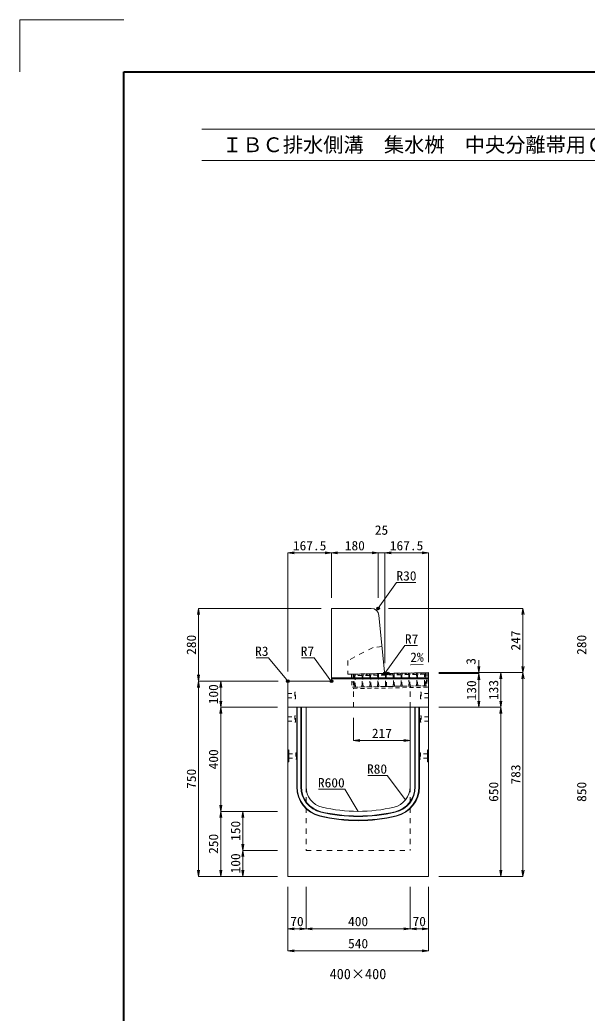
# Model space of a CAD drawing. Units: millimetres at full size; some dimension numbers follow another scale. Extents: x -18734 to 51600, y -18820 to 17820.
# Drawn here: x -9600 to -7420, y 14003 to 17820 of the extents above; entities that cross this region are included whole.
import ezdxf
from ezdxf.enums import TextEntityAlignment as Align

# ---------------------------------------------------------------- set-up
doc = ezdxf.new("R2010")
doc.units = ezdxf.units.MM
doc.header["$LTSCALE"] = 20
doc.header["$PDMODE"] = 32
doc.header["$PDSIZE"] = 10
doc.linetypes.add('USER1', pattern=[2, 1, -1])
doc.linetypes.add('USER2', pattern=[1.35, 0.75, -0.6])
for name, color, linetype, lineweight in [('Defpoints_2', 1, 'Continuous', 13), ('インサート', 3, 'USER2', 9), ('グレーチング', 7, 'USER2', 5), ('受枠', 3, 'USER2', 9), ('図枠', 7, 'Continuous', 5), ('寸法線', 7, 'Continuous', 13), ('引出線', 4, 'Continuous', 13), ('本体', 2, 'Continuous', 13), ('目地', 132, 'Continuous', 5)]:
    doc.layers.add(name, color=color, linetype=linetype, lineweight=lineweight)
doc.layers.add('作業エリア', color=11, linetype='Continuous')
doc.layers.add('文字', color=7, linetype='Continuous')
doc.styles.add('ＭＳ ゴシック', font='')
doc.styles.add('ＭＳ 明朝', font='')
doc.styles.get('ＭＳ ゴシック').set_extended_font_data('MS Gothic')
doc.styles.get('ＭＳ 明朝').set_extended_font_data('MS Mincho')

# ---------------------------------------------------------------- blocks, each defined once
blk = doc.blocks.new('open_arrow')
at = {"color": 0, "linetype": 'Continuous', "lineweight": -2}
blk.add_lwpolyline([(7.5, 1.25), (0, 0), (7.5, -1.25)], dxfattribs=at)

msp = doc.modelspace()

# ---------------------------------------------------------------- linework, layer by layer
at = {"layer": 'Defpoints_2'}
for p, q in [((-9600, 17820), (-9200, 17820)), ((-9600, 17620), (-9600, 17820)), ((-9600, 17820), (-9200, 17820)), ((-9600, 17620), (-9600, 17820))]:
    msp.add_line(p, q, dxfattribs=at)
at = {"layer": 'インサート'}
for p, q in [((-8570, 15231.66), (-8543, 15231.66)), ((-8570, 15231.66), (-8570, 15214.66)), ((-8540, 15235.66), (-8543, 15235.66)), ((-8543, 15235.66), (-8543, 15210.66)), ((-8540, 15210.66), (-8540, 15235.66)), ((-8060, 15235.66), (-8057, 15235.66)), ((-8060, 15210.66), (-8060, 15235.66)), ((-8057, 15235.66), (-8057, 15210.66)), ((-8030, 15231.66), (-8057, 15231.66)), ((-8030, 15231.66), (-8030, 15214.66)), ((-8570, 15214.66), (-8543, 15214.66)), ((-8543, 15210.66), (-8540, 15210.66)), ((-8057, 15210.66), (-8060, 15210.66)), ((-8030, 15214.66), (-8057, 15214.66)), ((-8570, 15141.66), (-8543, 15141.66)), ((-8570, 15141.66), (-8570, 15124.66)), ((-8570, 15124.66), (-8543, 15124.66)), ((-8540, 15145.66), (-8543, 15145.66)), ((-8543, 15145.66), (-8543, 15120.66)), ((-8543, 15120.66), (-8540, 15120.66)), ((-8540, 15120.66), (-8540, 15145.66)), ((-8060, 15145.66), (-8057, 15145.66)), ((-8060, 15120.66), (-8060, 15145.66)), ((-8057, 15120.66), (-8060, 15120.66)), ((-8057, 15145.66), (-8057, 15120.66)), ((-8030, 15141.66), (-8057, 15141.66)), ((-8030, 15124.66), (-8057, 15124.66)), ((-8030, 15141.66), (-8030, 15124.66)), ((-8536.8, 15003.66), (-8539.8, 15003.66)), ((-8539.8, 15003.66), (-8539.8, 14978.66)), ((-8536.8, 14978.66), (-8536.8, 15003.66)), ((-8063.2, 15003.66), (-8060.2, 15003.66)), ((-8063.2, 14978.66), (-8063.2, 15003.66)), ((-8060.2, 15003.66), (-8060.2, 14978.66)), ((-8566.8, 14999.66), (-8539.8, 14999.66)), ((-8566.8, 14999.66), (-8566.8, 14982.66)), ((-8566.8, 14982.66), (-8539.8, 14982.66)), ((-8539.8, 14978.66), (-8536.8, 14978.66)), ((-8060.2, 14978.66), (-8063.2, 14978.66)), ((-8033.2, 14999.66), (-8060.2, 14999.66)), ((-8033.2, 14982.66), (-8060.2, 14982.66)), ((-8033.2, 14999.66), (-8033.2, 14982.66))]:
    msp.add_line(p, q, dxfattribs=at)
at = {"layer": 'グレーチング'}
for p, q in [((-8316.03, 15305.63), (-8041.08, 15310.95)), ((-8165.94, 15302.53), (-8191.05, 15308.05)), ((-8135.95, 15303.11), (-8161.06, 15308.63)), ((-8105.95, 15303.69), (-8131.07, 15309.21)), ((-8075.96, 15304.27), (-8101.07, 15309.79)), ((-8045.96, 15304.85), (-8071.08, 15310.37)), ((-8285.92, 15300.21), (-8311.03, 15305.72)), ((-8285.92, 15300.21), (-8310.92, 15299.73)), ((-8255.93, 15300.79), (-8281.04, 15306.31)), ((-8255.93, 15300.79), (-8280.92, 15300.31)), ((-8225.93, 15301.37), (-8251.04, 15306.89)), ((-8225.93, 15301.37), (-8250.93, 15300.89)), ((-8195.94, 15301.95), (-8221.05, 15307.47)), ((-8195.94, 15301.95), (-8220.93, 15301.47)), ((-8165.94, 15302.53), (-8190.94, 15302.05)), ((-8135.95, 15303.11), (-8160.94, 15302.63)), ((-8105.95, 15303.69), (-8130.95, 15303.21)), ((-8075.96, 15304.27), (-8100.95, 15303.79)), ((-8045.96, 15304.85), (-8070.96, 15304.37)), ((-8315.06, 15255.64), (-8040.11, 15260.96))]:
    msp.add_line(p, q, dxfattribs=at)
for points in [[(-8191.22, 15265.04), (-8190.2, 15264.06), (-8190.09, 15258.06), (-8195.09, 15257.96), (-8195.2, 15263.96), (-8194.22, 15264.98), (-8194.92, 15300.97), (-8195.94, 15301.95), (-8196.05, 15307.95), (-8191.05, 15308.05), (-8190.94, 15302.05), (-8191.92, 15301.03)], [(-8164.23, 15265.56), (-8164.92, 15301.55), (-8165.94, 15302.53), (-8166.06, 15308.53), (-8161.06, 15308.63), (-8160.94, 15302.63), (-8161.92, 15301.61), (-8161.23, 15265.62), (-8160.21, 15264.64), (-8160.09, 15258.64), (-8165.09, 15258.54), (-8165.21, 15264.54)], [(-8134.23, 15266.14), (-8134.93, 15302.13), (-8135.95, 15303.11), (-8136.06, 15309.11), (-8131.07, 15309.21), (-8130.95, 15303.21), (-8131.93, 15302.19), (-8131.23, 15266.2), (-8130.21, 15265.22), (-8130.1, 15259.22), (-8135.1, 15259.12), (-8135.21, 15265.12)], [(-8100.95, 15303.79), (-8101.94, 15302.77), (-8101.24, 15266.78), (-8100.22, 15265.8), (-8100.1, 15259.8), (-8105.1, 15259.7), (-8105.22, 15265.7), (-8104.24, 15266.72), (-8104.93, 15302.71), (-8105.95, 15303.69), (-8106.07, 15309.69), (-8101.07, 15309.79)], [(-8070.96, 15304.37), (-8071.94, 15303.35), (-8071.24, 15267.36), (-8070.22, 15266.38), (-8070.11, 15260.38), (-8075.11, 15260.28), (-8075.22, 15266.28), (-8074.24, 15267.3), (-8074.94, 15303.29), (-8075.96, 15304.27), (-8076.08, 15310.27), (-8071.08, 15310.37)], [(-8045.11, 15260.86), (-8045.23, 15266.86), (-8044.25, 15267.88), (-8044.95, 15303.87), (-8045.96, 15304.85), (-8046.08, 15310.85), (-8041.08, 15310.95), (-8040.97, 15304.95), (-8041.95, 15303.93), (-8041.25, 15267.94), (-8040.23, 15266.96), (-8040.11, 15260.96)], [(-8316.03, 15305.63), (-8311.03, 15305.72), (-8310.92, 15299.73), (-8311.9, 15298.71), (-8311.2, 15262.71), (-8310.18, 15261.73), (-8310.06, 15255.73), (-8315.06, 15255.64), (-8315.18, 15261.64), (-8314.2, 15262.66), (-8314.9, 15298.65), (-8315.91, 15299.63)], [(-8281.2, 15263.29), (-8280.19, 15262.31), (-8280.07, 15256.31), (-8285.07, 15256.22), (-8285.18, 15262.22), (-8284.2, 15263.24), (-8284.9, 15299.23), (-8285.92, 15300.21), (-8286.04, 15306.21), (-8281.04, 15306.31), (-8280.92, 15300.31), (-8281.9, 15299.29)], [(-8251.21, 15263.87), (-8250.19, 15262.89), (-8250.08, 15256.9), (-8255.07, 15256.8), (-8255.19, 15262.8), (-8254.21, 15263.82), (-8254.91, 15299.81), (-8255.93, 15300.79), (-8256.04, 15306.79), (-8251.04, 15306.89), (-8250.93, 15300.89), (-8251.91, 15299.87)], [(-8221.22, 15264.45), (-8220.2, 15263.47), (-8220.08, 15257.48), (-8225.08, 15257.38), (-8225.2, 15263.38), (-8224.22, 15264.4), (-8224.91, 15300.39), (-8225.93, 15301.37), (-8226.05, 15307.37), (-8221.05, 15307.47), (-8220.93, 15301.47), (-8221.91, 15300.45)]]:
    msp.add_lwpolyline(points, close=True, dxfattribs=at)
at = {"layer": '作業エリア'}
for p in [(-8222.5, 15558.16), (-8197.5, 15308.16), (-8185, 15308.16), (-8570, 15278.16), (-8402.5, 15278.16)]:
    msp.add_point(p, dxfattribs=at)
at = {"layer": '受枠'}
for p, q in [((-8325.03, 15305.45), (-8032.08, 15311.12)), ((-8038.08, 15311.01), (-8037.11, 15261.02)), ((-8032.08, 15311.12), (-8031, 15255.13)), ((-8325.03, 15305.45), (-8324.06, 15255.46)), ((-8319.03, 15305.57), (-8317.95, 15249.58)), ((-8037.11, 15261.02), (-8324.06, 15255.46)), ((-8317.95, 15249.58), (-8031, 15255.13))]:
    msp.add_line(p, q, dxfattribs=at)
at = {"layer": '受枠', "linetype": 'Continuous'}
msp.add_line((-8099.1, 15259.82), (-8098.99, 15253.82), dxfattribs=at)
at = {"layer": '図枠', "lineweight": 40}
for p, q in [((-9200, 17620), (-1400, 17620)), ((-9200, 12080), (-9200, 17620)), ((-9200, 17620), (-1400, 17620))]:
    msp.add_line(p, q, dxfattribs=at)
at = {"layer": '図枠', "lineweight": 13}
for p, q in [((-8900, 17400), (-1700, 17400)), ((-8900, 17280), (-1700, 17280))]:
    msp.add_line(p, q, dxfattribs=at)
at = {"layer": '寸法線'}
for p, q in [((-8570, 15771.26), (-8402.5, 15771.26)), ((-8570, 15315.16), (-8570, 15771.26)), ((-8402.5, 15598.16), (-8402.5, 15771.26)), ((-8402.5, 15771.26), (-8222.5, 15771.26)), ((-8402.5, 15598.16), (-8402.5, 15771.26)), ((-8270.5, 15771.26), (-8149.5, 15771.26)), ((-8222.5, 15598.16), (-8222.5, 15771.26)), ((-8222.5, 15598.16), (-8222.5, 15771.26)), ((-8197.5, 15348.16), (-8197.5, 15771.26)), ((-8197.5, 15771.26), (-8030, 15771.26)), ((-8197.5, 15348.16), (-8197.5, 15771.26)), ((-8030, 15351.16), (-8030, 15771.26)), ((-8912.94, 15558.16), (-8912.94, 15278.16)), ((-8442.5, 15558.16), (-8912.94, 15558.16)), ((-8182.5, 15558.16), (-7666.22, 15558.16)), ((-7666.22, 15311.16), (-7666.22, 15558.16)), ((-7836.22, 15359.16), (-7836.22, 15260.16)), ((-7990, 15311.16), (-7836.22, 15311.16)), ((-7990, 15311.16), (-7751.22, 15311.16)), ((-7990, 15311.16), (-7666.22, 15311.16)), ((-7990, 15311.16), (-7666.22, 15311.16)), ((-7990, 15308.16), (-7836.22, 15308.16)), ((-7990, 15308.16), (-7836.22, 15308.16)), ((-7836.22, 15308.16), (-7836.22, 15178.16)), ((-7751.22, 15311.16), (-7751.22, 15178.16)), ((-7666.22, 15311.16), (-7666.22, 14528.16)), ((-8607, 15278.16), (-8912.94, 15278.16)), ((-8912.94, 14528.16), (-8912.94, 15278.16)), ((-8607, 15278.16), (-8912.94, 15278.16)), ((-8827.94, 15278.16), (-8827.94, 15178.16)), ((-8607, 15278.16), (-8827.94, 15278.16)), ((-8610, 15178.16), (-8827.94, 15178.16)), ((-8827.94, 15178.16), (-8827.94, 14778.16)), ((-8610, 15178.16), (-8827.94, 15178.16)), ((-7990, 15178.16), (-7836.22, 15178.16)), ((-7990, 15178.16), (-7751.22, 15178.16)), ((-7990, 15178.16), (-7751.22, 15178.16)), ((-7751.22, 15178.16), (-7751.22, 14528.16)), ((-8317, 15138.16), (-8317, 15050)), ((-8317, 15050), (-8100, 15050)), ((-8610, 14778.16), (-8827.94, 14778.16)), ((-8827.94, 14528.16), (-8827.94, 14778.16)), ((-8610, 14778.16), (-8827.94, 14778.16)), ((-8742.94, 14778.16), (-8742.94, 14628.16)), ((-8610, 14778.16), (-8742.94, 14778.16)), ((-8610, 14628.16), (-8742.94, 14628.16)), ((-8742.94, 14628.16), (-8742.94, 14528.16)), ((-8610, 14628.16), (-8742.94, 14628.16)), ((-8610, 14528.16), (-8912.94, 14528.16)), ((-8610, 14528.16), (-8827.94, 14528.16)), ((-8610, 14528.16), (-8742.94, 14528.16)), ((-7990, 14528.16), (-7751.22, 14528.16)), ((-7990, 14528.16), (-7666.22, 14528.16)), ((-8570, 14488.16), (-8570, 14327.01)), ((-8570, 14488.16), (-8570, 14242.01)), ((-8500, 14488.16), (-8500, 14327.01)), ((-8500, 14488.16), (-8500, 14327.01)), ((-8100, 14488.16), (-8100, 14327.01)), ((-8100, 14488.16), (-8100, 14327.01)), ((-8030, 14488.16), (-8030, 14327.01)), ((-8030, 14488.16), (-8030, 14242.01)), ((-8570, 14327.01), (-8500, 14327.01)), ((-8500, 14327.01), (-8100, 14327.01)), ((-8100, 14327.01), (-8030, 14327.01)), ((-8570, 14242.01), (-8030, 14242.01))]:
    msp.add_line(p, q, dxfattribs=at)
at = {"layer": '引出線'}
for points in [[(-8229.52, 15550.41), (-8152.6, 15658.1), (-8077.92, 15658.1)], [(-8195.86, 15309.97), (-8120, 15415.18), (-8072.07, 15415.18)], [(-8569.12, 15277.29), (-8644.38, 15368.46), (-8692.11, 15368.46)], [(-8404.55, 15280.21), (-8469.03, 15368.46), (-8516.96, 15368.46)], [(-8098.86, 15341.42), (-8050.15, 15342.4), (-8098.89, 15341.42)], [(-8117.24, 14822.59), (-8188.5, 14915.69), (-8263.17, 14915.69)], [(-8300, 14778.16), (-8351.37, 14862.91), (-8452.37, 14862.91)]]:
    msp.add_lwpolyline(points, dxfattribs=at)
at = {"layer": '本体'}
for p, q in [((-8402.5, 15558.16), (-8402.5, 15285.16)), ((-8249.65, 15558.16), (-8402.5, 15558.16)), ((-8198.13, 15314.47), (-8219.8, 15531.15)), ((-8185, 15308.16), (-8191.17, 15308.16)), ((-8185, 15308.16), (-8030, 15311.16)), ((-8030, 15178.16), (-8030, 15311.16)), ((-8570, 15275.16), (-8570, 15178.16)), ((-8409.5, 15278.16), (-8567, 15278.16)), ((-8570, 15178.16), (-8570, 14528.16)), ((-8500, 15178.16), (-8570, 15178.16)), ((-8030, 15178.16), (-8570, 15178.16)), ((-8500, 15178.16), (-8500, 14872.2)), ((-8100, 14872.2), (-8100, 15178.16)), ((-8030, 15178.16), (-8100, 15178.16)), ((-8030, 14528.16), (-8030, 15178.16)), ((-8570, 14528.16), (-8030, 14528.16))]:
    msp.add_line(p, q, dxfattribs=at)
at = {"layer": '本体', "linetype": 'USER1'}
for p, q in [((-8242, 15408.16), (-8339, 15358.16)), ((-8207.8, 15411.16), (-8242, 15408.16)), ((-8339, 15358.16), (-8339, 15305.18)), ((-8339, 15305.18), (-8185, 15308.16)), ((-8317, 15178.16), (-8317, 15255.6)), ((-8100, 15178.16), (-8100, 15259.8))]:
    msp.add_line(p, q, dxfattribs=at)
at = {"layer": '本体', "lineweight": 9}
for p, q in [((-8570, 15015.66), (-8566.8, 15013.66)), ((-8566.8, 15013.66), (-8566.8, 14968.66)), ((-8030, 15015.66), (-8033.2, 15013.66)), ((-8033.2, 15013.66), (-8033.2, 14968.66)), ((-8566.8, 14968.66), (-8570, 14966.66)), ((-8033.2, 14968.66), (-8030, 14966.66))]:
    msp.add_line(p, q, dxfattribs=at)
at = {"layer": '本体', "linetype": 'USER1', "lineweight": 15}
for p, q in [((-8500, 14872.2), (-8500, 14628.16)), ((-8100, 14872.2), (-8100, 14628.16)), ((-8500, 14628.16), (-8100, 14628.16))]:
    msp.add_line(p, q, dxfattribs=at)
at = {"layer": '本体'}
for centre, radius, start, end in [((-8249.65, 15528.16), 30, 5.71059, 90), ((-8191.17, 15315.16), 7, 185.71059, 270), ((-8567, 15275.16), 3, 90, 180), ((-8409.5, 15285.16), 7, 270, 0), ((-8420, 14872.2), 80, 180, 256.65764), ((-8180, 14872.2), 80, 283.34236, 0), ((-8300, 15378.16), 600, 256.65764, 283.34236)]:
    msp.add_arc(centre, radius, start, end, dxfattribs=at)
at = {"layer": '目地'}
for p, q in [((-8030, 15291.16), (-8402.5, 15291.16)), ((-8030, 15287.16), (-8402.5, 15287.16)), ((-8536, 15178.16), (-8536, 14872.2)), ((-8534, 15178.16), (-8534, 14872.2)), ((-8520, 15178.16), (-8520, 14872.2)), ((-8518, 15178.16), (-8518, 14872.2)), ((-8082, 14872.2), (-8082, 15178.16)), ((-8080, 14872.2), (-8080, 15178.16)), ((-8066, 14872.2), (-8066, 15178.16)), ((-8064, 14872.2), (-8064, 15178.16))]:
    msp.add_line(p, q, dxfattribs=at)
for centre, radius, start, end in [((-8420, 14872.2), 116, 180, 256.65764), ((-8420, 14872.2), 114, 180, 256.65764), ((-8420, 14872.2), 100, 180, 256.65764), ((-8420, 14872.2), 98, 180, 256.65764), ((-8180, 14872.2), 98, 283.34236, 0), ((-8180, 14872.2), 100, 283.34236, 0), ((-8180, 14872.2), 114, 283.34236, 360), ((-8180, 14872.2), 116, 283.34236, 360), ((-8300, 15378.16), 620, 256.65764, 283.34236), ((-8300, 15378.16), 618, 256.65764, 283.34236), ((-8300, 15378.16), 636, 256.65764, 283.34236), ((-8300, 15378.16), 634, 256.65764, 283.34236)]:
    msp.add_arc(centre, radius, start, end, dxfattribs=at)

# ---------------------------------------------------------------- block references
at = {"layer": '寸法線', "xscale": 3.2, "yscale": 3.2}
for p in [(-8570, 15771.26), (-8402.5, 15771.26), (-8197.5, 15771.26), (-8197.5, 15771.26), (-8317, 15050), (-8570, 14327.01), (-8500, 14327.01), (-8100, 14327.01), (-8570, 14242.01)]:
    msp.add_blockref('open_arrow', p, dxfattribs=at)
for p, rotation in [((-8402.5, 15771.26), 180), ((-8222.5, 15771.26), 180), ((-8222.5, 15771.26), 180), ((-8030, 15771.26), 180), ((-8912.94, 15558.16), 270), ((-7666.22, 15558.16), 270), ((-7836.22, 15311.16), 90), ((-7836.22, 15308.16), 270), ((-7836.22, 15308.16), 270), ((-7751.22, 15311.16), 270), ((-7666.22, 15311.16), 90), ((-7666.22, 15311.16), 270), ((-8912.94, 15278.16), 90), ((-8912.94, 15278.16), 270), ((-8827.94, 15278.16), 270), ((-8827.94, 15178.16), 90), ((-7836.22, 15178.16), 90), ((-7751.22, 15178.16), 90), ((-8827.94, 15178.16), 270), ((-7751.22, 15178.16), 270), ((-8100, 15050), 180), ((-8827.94, 14778.16), 90), ((-8827.94, 14778.16), 270), ((-8742.94, 14778.16), 270), ((-8742.94, 14628.16), 90), ((-8742.94, 14628.16), 270), ((-8912.94, 14528.16), 90), ((-8827.94, 14528.16), 90), ((-8742.94, 14528.16), 90), ((-7751.22, 14528.16), 90), ((-7666.22, 14528.16), 90), ((-8500, 14327.01), 180), ((-8100, 14327.01), 180), ((-8030, 14327.01), 180), ((-8030, 14242.01), 180)]:
    msp.add_blockref('open_arrow', p, dxfattribs=dict(at, rotation=rotation))
at = {"layer": '引出線'}
for p, xscale, yscale, rotation in [((-8229.52, 15550.41), 0.16, 0.16, 54.5), ((-8195.86, 15309.97), 0.16, 0.16, 54.2), ((-8098.86, 15341.42), 0.16, 0.16, 1.1), ((-8569.12, 15277.29), 0.16, 0.16, 129.5), ((-8404.55, 15280.21), 0.16, 0.16, 126.2), ((-8117.24, 14822.59), 0.133, 0.133, 127.4), ((-8300, 14778.16), 0.133, 0.133, 121.2)]:
    msp.add_blockref('open_arrow', p, dxfattribs=dict(at, xscale=xscale, yscale=yscale, rotation=rotation))

# ---------------------------------------------------------------- texts
at = {"layer": '図枠', "style": 'ＭＳ ゴシック'}
msp.add_text('\u3000ＩＢＣ排水側溝\u3000集水桝\u3000中央分離帯用Ｃ (Ⅰ型･Ⅲ型兼用) ４００型\u3000断面図', height=56.96, dxfattribs=at).set_placement((-8900, 17340), align=Align.MIDDLE_LEFT)
at = {"layer": '寸法線', "style": 'ＭＳ 明朝', "width": 1.05}
for s, p in [('25', (-8210, 15859.26)), ('167.5', (-8486.25, 15799.26)), ('180', (-8312.5, 15799.26)), ('167.5', (-8113.75, 15799.26)), ('217', (-8208.5, 15078)), ('70', (-8535, 14355.01)), ('400', (-8300, 14355.01)), ('70', (-8065, 14355.01)), ('540', (-8300, 14270.01))]:
    msp.add_text(s, height=36.03, dxfattribs=at).set_placement(p, align=Align.MIDDLE_CENTER)
for s, p in [('247', (-7694.22, 15434.66)), ('280', (-8940.94, 15418.16)), ('280', (-7440.94, 15418.16)), ('3', (-7866.22, 15354.5)), ('130', (-7864.22, 15243.16)), ('133', (-7779.22, 15244.66)), ('100', (-8855.94, 15228.16)), ('400', (-8855.94, 14978.16)), ('750', (-8940.94, 14903.16)), ('783', (-7694.22, 14919.66)), ('650', (-7779.22, 14853.16)), ('850', (-7440.94, 14853.16)), ('150', (-8770.94, 14703.16)), ('250', (-8855.94, 14653.16)), ('100', (-8770.94, 14578.16))]:
    msp.add_text(s, height=36.03, rotation=90, dxfattribs=at).set_placement(p, align=Align.MIDDLE_CENTER)
at = {"layer": '引出線', "style": 'ＭＳ 明朝', "width": 1.05}
for s, p in [('R30', (-8152.6, 15701.3)), ('R7', (-8120, 15458.38))]:
    msp.add_text(s, height=36.03, dxfattribs=at).set_placement(p, align=Align.TOP_LEFT)
for s, p in [('R3', (-8644.38, 15411.66)), ('R7', (-8469.03, 15411.66)), ('R80', (-8188.5, 14958.89)), ('R600', (-8351.37, 14906.11))]:
    msp.add_text(s, height=36.03, dxfattribs=at).set_placement(p, align=Align.TOP_RIGHT)
msp.add_text('2%', height=36.03, rotation=1.146, dxfattribs=at).set_placement((-8099.83, 15388.32), align=Align.TOP_LEFT)
at = {"layer": '文字', "style": 'ＭＳ 明朝'}
msp.add_text('400×400', height=40.03, dxfattribs=at).set_placement((-8300.48, 14153.19), align=Align.MIDDLE_CENTER)

doc.saveas('drawing.dxf')
